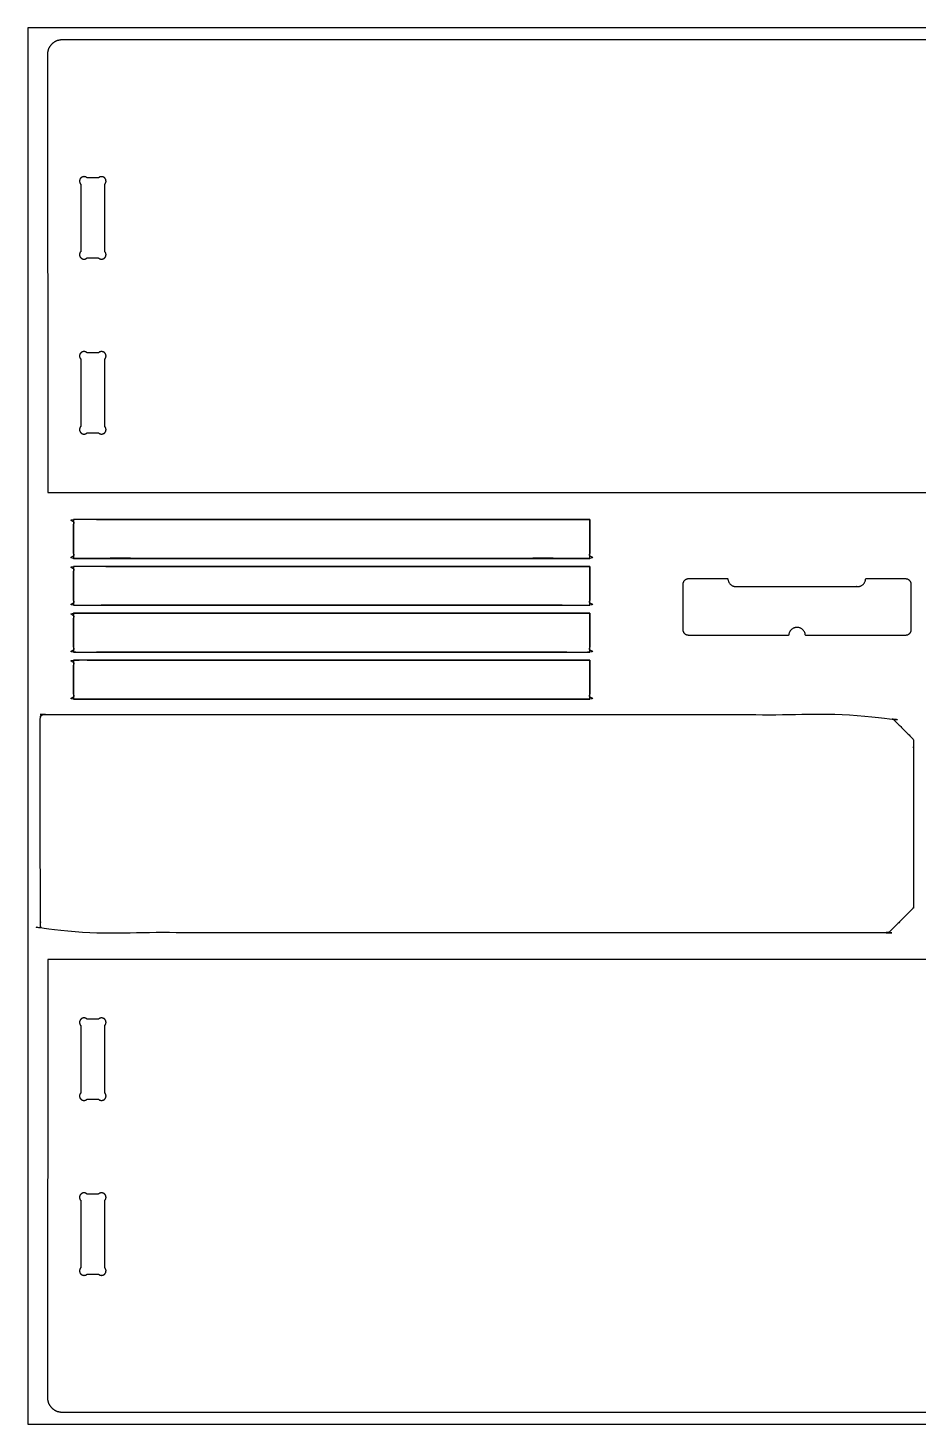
# Model space of a CAD drawing. Header units: millimetres. Extents: x 0 to 2438, y 0 to 1220.
# Drawn here: x 0 to 778, y 0 to 1220 of the extents above; entities that cross this region are included whole.
import ezdxf

# ---------------------------------------------------------------- set-up
doc = ezdxf.new("R2010")
doc.units = ezdxf.units.MM
doc.header["$MEASUREMENT"] = 0
for name, color, linetype in [('Profile - inside', 30, 'Continuous'), ('Profile - outside', 7, 'Continuous'), ('Stock Perimeter', 1, 'Continuous')]:
    doc.layers.add(name, color=color, linetype=linetype)

msp = doc.modelspace()

# ---------------------------------------------------------------- linework, layer by layer
at = {"layer": 'Profile - inside'}
for points in [[(67.2, 1024.5), (67.2, 1083.5), (67.2, 1083.5), (67.2, 1083.5), (67.3, 1083.6), (67.3, 1083.6), (67.3, 1083.6), (67.3, 1083.6), (67.3, 1083.6), (67.3, 1083.6), (67.4, 1083.7), (67.4, 1083.7), (67.4, 1083.7), (67.5, 1083.8), (67.5, 1083.8), (67.6, 1083.9), (67.6, 1083.9), (67.6, 1083.9), (67.6, 1084), (67.7, 1084), (67.7, 1084.1), (67.7, 1084.1), (67.8, 1084.2), (67.8, 1084.3), (67.9, 1084.4), (67.9, 1084.5), (67.9, 1084.5), (68, 1084.6), (68, 1084.7), (68, 1084.8), (68.1, 1084.9), (68.1, 1085), (68.1, 1085.1), (68.2, 1085.2), (68.2, 1085.3), (68.2, 1085.3), (68.2, 1085.4), (68.2, 1085.5), (68.2, 1085.6), (68.3, 1085.7), (68.3, 1085.8), (68.3, 1085.9), (68.3, 1086), (68.3, 1086.1), (68.3, 1086.2), (68.3, 1086.3), (68.3, 1086.4), (68.2, 1086.5), (68.2, 1086.6), (68.2, 1086.7), (68.2, 1086.8), (68.2, 1086.9), (68.2, 1087), (68.1, 1087.1), (68.1, 1087.2), (68.1, 1087.3), (68, 1087.4), (68, 1087.5), (68, 1087.6), (67.9, 1087.7), (67.9, 1087.8), (67.8, 1087.9), (67.8, 1088), (67.8, 1088.1), (67.7, 1088.1), (67.6, 1088.2), (67.6, 1088.3), (67.5, 1088.4), (67.5, 1088.5), (67.4, 1088.6), (67.4, 1088.6), (67.3, 1088.7), (67.2, 1088.8), (67.2, 1088.8), (67.1, 1088.9), (67, 1089), (67, 1089), (66.9, 1089.1), (66.8, 1089.2), (66.7, 1089.2), (66.7, 1089.3), (66.6, 1089.3), (66.5, 1089.4), (66.5, 1089.4), (66.4, 1089.5), (66.3, 1089.5), (66.2, 1089.6), (66.1, 1089.6), (66, 1089.7), (66, 1089.7), (65.9, 1089.7), (65.8, 1089.7), (65.8, 1089.8), (65.7, 1089.8), (65.6, 1089.8), (65.6, 1089.8), (65.5, 1089.9), (65.4, 1089.9), (65.3, 1089.9), (65.3, 1089.9), (65.2, 1090), (65.1, 1090), (65, 1090), (65, 1090), (64.9, 1090), (64.8, 1090), (64.7, 1090), (64.7, 1090), (64.6, 1090), (64.5, 1090), (64.4, 1090.1), (64.3, 1090.1), (64.3, 1090.1), (64.2, 1090), (64.1, 1090), (64, 1090), (63.9, 1090), (63.9, 1090), (63.8, 1090), (63.7, 1090), (63.6, 1090), (63.5, 1090), (63.5, 1090), (63.4, 1089.9), (63.3, 1089.9), (63.2, 1089.9), (63.2, 1089.9), (63.1, 1089.8), (63, 1089.8), (62.9, 1089.8), (62.9, 1089.7), (62.8, 1089.7), (62.7, 1089.7), (62.6, 1089.6), (62.6, 1089.6), (62.5, 1089.6), (62.4, 1089.5), (62.4, 1089.5), (62.3, 1089.4), (62.3, 1089.4), (62.2, 1089.4), (62.1, 1089.3), (62.1, 1089.3), (62, 1089.2), (62, 1089.2), (61.9, 1089.1), (61.8, 1089.1), (61.8, 1089), (61.7, 1089), (51.6, 1089), (51.6, 1089), (51.5, 1089.1), (51.5, 1089.1), (51.4, 1089.2), (51.4, 1089.2), (51.3, 1089.3), (51.3, 1089.3), (51.2, 1089.4), (51.1, 1089.4), (51.1, 1089.4), (51, 1089.5), (50.9, 1089.5), (50.9, 1089.6), (50.8, 1089.6), (50.7, 1089.6), (50.7, 1089.7), (50.6, 1089.7), (50.5, 1089.7), (50.5, 1089.8), (50.4, 1089.8), (50.3, 1089.8), (50.2, 1089.9), (50.2, 1089.9), (50.1, 1089.9), (50, 1089.9), (49.9, 1090), (49.9, 1090), (49.8, 1090), (49.7, 1090), (49.6, 1090), (49.5, 1090), (49.5, 1090), (49.4, 1090), (49.3, 1090), (49.2, 1090), (49.1, 1090.1), (49.1, 1090.1), (49, 1090.1), (48.9, 1090), (48.8, 1090), (48.7, 1090), (48.7, 1090), (48.6, 1090), (48.5, 1090), (48.4, 1090), (48.4, 1090), (48.3, 1090), (48.2, 1090), (48.1, 1089.9), (48, 1089.9), (48, 1089.9), (47.9, 1089.9), (47.8, 1089.8), (47.8, 1089.8), (47.7, 1089.8), (47.6, 1089.8), (47.5, 1089.7), (47.5, 1089.7), (47.4, 1089.7), (47.3, 1089.7), (47.3, 1089.6), (47.2, 1089.6), (47.1, 1089.5), (47, 1089.5), (46.9, 1089.4), (46.9, 1089.4), (46.8, 1089.3), (46.7, 1089.3), (46.6, 1089.2), (46.6, 1089.2), (46.5, 1089.1), (46.4, 1089), (46.4, 1089), (46.3, 1088.9), (46.2, 1088.8), (46.2, 1088.8), (46.1, 1088.7), (46, 1088.6), (46, 1088.6), (45.9, 1088.5), (45.9, 1088.4), (45.8, 1088.3), (45.7, 1088.2), (45.7, 1088.1), (45.6, 1088.1), (45.6, 1088), (45.5, 1087.9), (45.5, 1087.8), (45.5, 1087.7), (45.4, 1087.6), (45.4, 1087.5), (45.3, 1087.4), (45.3, 1087.3), (45.3, 1087.2), (45.3, 1087.1), (45.2, 1087), (45.2, 1086.9), (45.2, 1086.8), (45.2, 1086.7), (45.2, 1086.6), (45.1, 1086.5), (45.1, 1086.4), (45.1, 1086.3), (45.1, 1086.2), (45.1, 1086.1), (45.1, 1086), (45.1, 1085.9), (45.1, 1085.8), (45.1, 1085.7), (45.2, 1085.6), (45.2, 1085.5), (45.2, 1085.4), (45.2, 1085.3), (45.2, 1085.3), (45.2, 1085.2), (45.3, 1085.1), (45.3, 1085), (45.3, 1084.9), (45.3, 1084.8), (45.4, 1084.7), (45.4, 1084.6), (45.5, 1084.5), (45.5, 1084.5), (45.5, 1084.4), (45.6, 1084.3), (45.6, 1084.2), (45.7, 1084.1), (45.7, 1084.1), (45.7, 1084), (45.7, 1084), (45.8, 1083.9), (45.8, 1083.9), (45.8, 1083.9), (45.9, 1083.8), (45.9, 1083.8), (45.9, 1083.7), (46, 1083.7), (46, 1083.7), (46.1, 1083.6), (46.1, 1083.6), (46.1, 1083.6), (46.1, 1083.6), (46.1, 1083.6), (46.1, 1083.6), (46.2, 1083.5), (46.2, 1083.5), (46.2, 1083.5), (46.2, 1024.5), (46.2, 1024.5), (46.2, 1024.4), (46.1, 1024.4), (46.1, 1024.4), (46.1, 1024.4), (46.1, 1024.4), (46.1, 1024.4), (46, 1024.3), (46, 1024.3), (46, 1024.3), (45.9, 1024.2), (45.9, 1024.2), (45.9, 1024.2), (45.8, 1024.1), (45.8, 1024.1), (45.8, 1024), (45.7, 1024), (45.7, 1023.9), (45.7, 1023.9), (45.7, 1023.8), (45.6, 1023.7), (45.6, 1023.7), (45.5, 1023.6), (45.5, 1023.5), (45.5, 1023.4), (45.4, 1023.3), (45.4, 1023.3), (45.3, 1023.2), (45.3, 1023.1), (45.3, 1023), (45.3, 1022.9), (45.2, 1022.8), (45.2, 1022.7), (45.2, 1022.6), (45.2, 1022.5), (45.2, 1022.4), (45.2, 1022.3), (45.1, 1022.2), (45.1, 1022.1), (45.1, 1022), (45.1, 1021.9), (45.1, 1021.8), (45.1, 1021.7), (45.1, 1021.6), (45.1, 1021.5), (45.1, 1021.4), (45.2, 1021.3), (45.2, 1021.2), (45.2, 1021.1), (45.2, 1021), (45.2, 1020.9), (45.3, 1020.8), (45.3, 1020.7), (45.3, 1020.6), (45.3, 1020.6), (45.4, 1020.5), (45.4, 1020.4), (45.5, 1020.3), (45.5, 1020.2), (45.5, 1020.1), (45.6, 1020), (45.6, 1019.9), (45.7, 1019.8), (45.7, 1019.7), (45.8, 1019.7), (45.9, 1019.6), (45.9, 1019.5), (46, 1019.4), (46, 1019.3), (46.1, 1019.3), (46.2, 1019.2), (46.2, 1019.1), (46.3, 1019.1), (46.4, 1019), (46.4, 1018.9), (46.5, 1018.9), (46.6, 1018.8), (46.6, 1018.8), (46.7, 1018.7), (46.8, 1018.6), (46.9, 1018.6), (46.9, 1018.5), (47, 1018.5), (47.1, 1018.5), (47.2, 1018.4), (47.3, 1018.4), (47.3, 1018.3), (47.4, 1018.3), (47.5, 1018.3), (47.5, 1018.2), (47.6, 1018.2), (47.7, 1018.2), (47.8, 1018.1), (47.8, 1018.1), (47.9, 1018.1), (48, 1018.1), (48, 1018.1), (48.1, 1018), (48.2, 1018), (48.3, 1018), (48.4, 1018), (48.4, 1018), (48.5, 1018), (48.6, 1018), (48.7, 1017.9), (48.7, 1017.9), (48.8, 1017.9), (48.9, 1017.9), (49, 1017.9), (49.1, 1017.9), (49.1, 1017.9), (49.2, 1017.9), (49.3, 1017.9), (49.4, 1017.9), (49.5, 1017.9), (49.5, 1017.9), (49.6, 1018), (49.7, 1018), (49.8, 1018), (49.9, 1018), (49.9, 1018), (50, 1018), (50.1, 1018.1), (50.2, 1018.1), (50.2, 1018.1), (50.3, 1018.1), (50.4, 1018.2), (50.5, 1018.2), (50.5, 1018.2), (50.6, 1018.3), (50.7, 1018.3), (50.7, 1018.3), (50.8, 1018.4), (50.9, 1018.4), (50.9, 1018.4), (51, 1018.5), (51.1, 1018.5), (51.1, 1018.6), (51.2, 1018.6), (51.3, 1018.7), (51.3, 1018.7), (51.4, 1018.8), (51.4, 1018.8), (51.5, 1018.9), (51.5, 1018.9), (51.6, 1019), (51.7, 1019), (61.7, 1019), (61.8, 1019), (61.8, 1018.9), (61.9, 1018.9), (62, 1018.8), (62, 1018.8), (62.1, 1018.7), (62.1, 1018.7), (62.2, 1018.6), (62.3, 1018.6), (62.3, 1018.5), (62.4, 1018.5), (62.4, 1018.4), (62.5, 1018.4), (62.6, 1018.4), (62.6, 1018.3), (62.7, 1018.3), (62.8, 1018.3), (62.9, 1018.2), (62.9, 1018.2), (63, 1018.2), (63.1, 1018.1), (63.2, 1018.1), (63.2, 1018.1), (63.3, 1018.1), (63.4, 1018), (63.5, 1018), (63.5, 1018), (63.6, 1018), (63.7, 1018), (63.8, 1018), (63.9, 1017.9), (63.9, 1017.9), (64, 1017.9), (64.1, 1017.9), (64.2, 1017.9), (64.3, 1017.9), (64.3, 1017.9), (64.4, 1017.9), (64.5, 1017.9), (64.6, 1017.9), (64.7, 1017.9), (64.7, 1017.9), (64.8, 1018), (64.9, 1018), (65, 1018), (65, 1018), (65.1, 1018), (65.2, 1018), (65.3, 1018), (65.3, 1018.1), (65.4, 1018.1), (65.5, 1018.1), (65.6, 1018.1), (65.6, 1018.1), (65.7, 1018.2), (65.8, 1018.2), (65.8, 1018.2), (65.9, 1018.3), (66, 1018.3), (66, 1018.3), (66.1, 1018.4), (66.2, 1018.4), (66.3, 1018.5), (66.4, 1018.5), (66.5, 1018.5), (66.5, 1018.6), (66.6, 1018.6), (66.7, 1018.7), (66.7, 1018.8), (66.8, 1018.8), (66.9, 1018.9), (67, 1018.9), (67, 1019), (67.1, 1019.1), (67.2, 1019.1), (67.2, 1019.2), (67.3, 1019.3), (67.4, 1019.3), (67.4, 1019.4), (67.5, 1019.5), (67.5, 1019.6), (67.6, 1019.7), (67.6, 1019.7), (67.7, 1019.8), (67.8, 1019.9), (67.8, 1020), (67.8, 1020.1), (67.9, 1020.2), (67.9, 1020.3), (68, 1020.4), (68, 1020.5), (68, 1020.6), (68.1, 1020.6), (68.1, 1020.7), (68.1, 1020.8), (68.2, 1020.9), (68.2, 1021), (68.2, 1021.1), (68.2, 1021.2), (68.2, 1021.3), (68.2, 1021.4), (68.3, 1021.5), (68.3, 1021.6), (68.3, 1021.7), (68.3, 1021.8), (68.3, 1021.9), (68.3, 1022), (68.3, 1022.1), (68.3, 1022.2), (68.2, 1022.3), (68.2, 1022.4), (68.2, 1022.5), (68.2, 1022.6), (68.2, 1022.7), (68.2, 1022.8), (68.1, 1022.9), (68.1, 1023), (68.1, 1023.1), (68, 1023.2), (68, 1023.3), (68, 1023.3), (67.9, 1023.4), (67.9, 1023.5), (67.9, 1023.6), (67.8, 1023.7), (67.8, 1023.7), (67.7, 1023.8), (67.7, 1023.9), (67.7, 1023.9), (67.6, 1024), (67.6, 1024), (67.6, 1024.1), (67.6, 1024.1), (67.5, 1024.2), (67.5, 1024.2), (67.4, 1024.2), (67.4, 1024.3), (67.4, 1024.3), (67.3, 1024.3), (67.3, 1024.4), (67.3, 1024.4), (67.3, 1024.4), (67.3, 1024.4), (67.3, 1024.4), (67.2, 1024.4), (67.2, 1024.5), (67.2, 1024.5)], [(67.2, 871.6), (67.2, 930.7), (67.2, 930.7), (67.2, 930.7), (67.3, 930.7), (67.3, 930.7), (67.3, 930.8), (67.3, 930.8), (67.3, 930.8), (67.3, 930.8), (67.4, 930.8), (67.4, 930.9), (67.4, 930.9), (67.5, 930.9), (67.5, 931), (67.6, 931), (67.6, 931.1), (67.6, 931.1), (67.6, 931.2), (67.7, 931.2), (67.7, 931.3), (67.7, 931.3), (67.8, 931.4), (67.8, 931.5), (67.9, 931.6), (67.9, 931.6), (67.9, 931.7), (68, 931.8), (68, 931.9), (68, 932), (68.1, 932.1), (68.1, 932.1), (68.1, 932.2), (68.2, 932.3), (68.2, 932.4), (68.2, 932.5), (68.2, 932.6), (68.2, 932.7), (68.2, 932.8), (68.3, 932.9), (68.3, 933), (68.3, 933.1), (68.3, 933.2), (68.3, 933.3), (68.3, 933.4), (68.3, 933.5), (68.3, 933.6), (68.2, 933.7), (68.2, 933.8), (68.2, 933.9), (68.2, 934), (68.2, 934.1), (68.2, 934.2), (68.1, 934.3), (68.1, 934.4), (68.1, 934.5), (68, 934.6), (68, 934.7), (68, 934.8), (67.9, 934.9), (67.9, 935), (67.8, 935.1), (67.8, 935.1), (67.8, 935.2), (67.7, 935.3), (67.6, 935.4), (67.6, 935.5), (67.5, 935.6), (67.5, 935.6), (67.4, 935.7), (67.4, 935.8), (67.3, 935.9), (67.2, 935.9), (67.2, 936), (67.1, 936.1), (67, 936.1), (67, 936.2), (66.9, 936.3), (66.8, 936.3), (66.7, 936.4), (66.7, 936.4), (66.6, 936.5), (66.5, 936.5), (66.5, 936.6), (66.4, 936.6), (66.3, 936.7), (66.2, 936.8), (66.1, 936.8), (66, 936.8), (66, 936.9), (65.9, 936.9), (65.8, 936.9), (65.8, 936.9), (65.7, 937), (65.6, 937), (65.6, 937), (65.5, 937), (65.4, 937.1), (65.3, 937.1), (65.3, 937.1), (65.2, 937.1), (65.1, 937.1), (65, 937.2), (65, 937.2), (64.9, 937.2), (64.8, 937.2), (64.7, 937.2), (64.7, 937.2), (64.6, 937.2), (64.5, 937.2), (64.4, 937.2), (64.3, 937.2), (64.3, 937.2), (64.2, 937.2), (64.1, 937.2), (64, 937.2), (63.9, 937.2), (63.9, 937.2), (63.8, 937.2), (63.7, 937.2), (63.6, 937.2), (63.5, 937.1), (63.5, 937.1), (63.4, 937.1), (63.3, 937.1), (63.2, 937.1), (63.2, 937), (63.1, 937), (63, 937), (62.9, 937), (62.9, 936.9), (62.8, 936.9), (62.7, 936.9), (62.6, 936.8), (62.6, 936.8), (62.5, 936.7), (62.4, 936.7), (62.4, 936.7), (62.3, 936.6), (62.3, 936.6), (62.2, 936.5), (62.1, 936.5), (62.1, 936.4), (62, 936.4), (62, 936.3), (61.9, 936.3), (61.8, 936.2), (61.8, 936.2), (61.7, 936.1), (51.6, 936.1), (51.6, 936.2), (51.5, 936.2), (51.5, 936.3), (51.4, 936.3), (51.4, 936.4), (51.3, 936.4), (51.3, 936.5), (51.2, 936.5), (51.1, 936.6), (51.1, 936.6), (51, 936.7), (50.9, 936.7), (50.9, 936.7), (50.8, 936.8), (50.7, 936.8), (50.7, 936.9), (50.6, 936.9), (50.5, 936.9), (50.5, 937), (50.4, 937), (50.3, 937), (50.2, 937), (50.2, 937.1), (50.1, 937.1), (50, 937.1), (49.9, 937.1), (49.9, 937.1), (49.8, 937.2), (49.7, 937.2), (49.6, 937.2), (49.5, 937.2), (49.5, 937.2), (49.4, 937.2), (49.3, 937.2), (49.2, 937.2), (49.1, 937.2), (49.1, 937.2), (49, 937.2), (48.9, 937.2), (48.8, 937.2), (48.7, 937.2), (48.7, 937.2), (48.6, 937.2), (48.5, 937.2), (48.4, 937.2), (48.4, 937.2), (48.3, 937.1), (48.2, 937.1), (48.1, 937.1), (48, 937.1), (48, 937.1), (47.9, 937), (47.8, 937), (47.8, 937), (47.7, 937), (47.6, 936.9), (47.5, 936.9), (47.5, 936.9), (47.4, 936.9), (47.3, 936.8), (47.3, 936.8), (47.2, 936.8), (47.1, 936.7), (47, 936.6), (46.9, 936.6), (46.9, 936.5), (46.8, 936.5), (46.7, 936.4), (46.6, 936.4), (46.6, 936.3), (46.5, 936.3), (46.4, 936.2), (46.4, 936.1), (46.3, 936.1), (46.2, 936), (46.2, 935.9), (46.1, 935.9), (46, 935.8), (46, 935.7), (45.9, 935.6), (45.9, 935.6), (45.8, 935.5), (45.7, 935.4), (45.7, 935.3), (45.6, 935.2), (45.6, 935.1), (45.5, 935.1), (45.5, 935), (45.5, 934.9), (45.4, 934.8), (45.4, 934.7), (45.3, 934.6), (45.3, 934.5), (45.3, 934.4), (45.3, 934.3), (45.2, 934.2), (45.2, 934.1), (45.2, 934), (45.2, 933.9), (45.2, 933.8), (45.1, 933.7), (45.1, 933.6), (45.1, 933.5), (45.1, 933.4), (45.1, 933.3), (45.1, 933.2), (45.1, 933.1), (45.1, 933), (45.1, 932.9), (45.2, 932.8), (45.2, 932.7), (45.2, 932.6), (45.2, 932.5), (45.2, 932.4), (45.2, 932.3), (45.3, 932.2), (45.3, 932.1), (45.3, 932.1), (45.3, 932), (45.4, 931.9), (45.4, 931.8), (45.5, 931.7), (45.5, 931.6), (45.5, 931.6), (45.6, 931.5), (45.6, 931.4), (45.7, 931.3), (45.7, 931.3), (45.7, 931.2), (45.7, 931.2), (45.8, 931.1), (45.8, 931.1), (45.8, 931), (45.9, 931), (45.9, 930.9), (45.9, 930.9), (46, 930.9), (46, 930.8), (46.1, 930.8), (46.1, 930.8), (46.1, 930.8), (46.1, 930.8), (46.1, 930.7), (46.1, 930.7), (46.2, 930.7), (46.2, 930.7), (46.2, 930.7), (46.2, 871.6), (46.2, 871.6), (46.2, 871.6), (46.1, 871.6), (46.1, 871.6), (46.1, 871.6), (46.1, 871.6), (46.1, 871.5), (46, 871.5), (46, 871.5), (46, 871.4), (45.9, 871.4), (45.9, 871.4), (45.9, 871.3), (45.8, 871.3), (45.8, 871.2), (45.8, 871.2), (45.7, 871.1), (45.7, 871.1), (45.7, 871), (45.7, 871), (45.6, 870.9), (45.6, 870.8), (45.5, 870.8), (45.5, 870.7), (45.5, 870.6), (45.4, 870.5), (45.4, 870.4), (45.3, 870.3), (45.3, 870.3), (45.3, 870.2), (45.3, 870.1), (45.2, 870), (45.2, 869.9), (45.2, 869.8), (45.2, 869.7), (45.2, 869.6), (45.2, 869.5), (45.1, 869.4), (45.1, 869.3), (45.1, 869.2), (45.1, 869.1), (45.1, 869), (45.1, 868.9), (45.1, 868.8), (45.1, 868.7), (45.1, 868.6), (45.2, 868.5), (45.2, 868.4), (45.2, 868.3), (45.2, 868.2), (45.2, 868.1), (45.3, 868), (45.3, 867.9), (45.3, 867.8), (45.3, 867.7), (45.4, 867.6), (45.4, 867.5), (45.5, 867.4), (45.5, 867.4), (45.5, 867.3), (45.6, 867.2), (45.6, 867.1), (45.7, 867), (45.7, 866.9), (45.8, 866.8), (45.9, 866.7), (45.9, 866.7), (46, 866.6), (46, 866.5), (46.1, 866.4), (46.2, 866.4), (46.2, 866.3), (46.3, 866.2), (46.4, 866.2), (46.4, 866.1), (46.5, 866), (46.6, 866), (46.6, 865.9), (46.7, 865.9), (46.8, 865.8), (46.9, 865.8), (46.9, 865.7), (47, 865.7), (47.1, 865.6), (47.2, 865.6), (47.3, 865.5), (47.3, 865.5), (47.4, 865.5), (47.5, 865.4), (47.5, 865.4), (47.6, 865.4), (47.7, 865.3), (47.8, 865.3), (47.8, 865.3), (47.9, 865.3), (48, 865.3), (48, 865.2), (48.1, 865.2), (48.2, 865.2), (48.3, 865.2), (48.4, 865.2), (48.4, 865.1), (48.5, 865.1), (48.6, 865.1), (48.7, 865.1), (48.7, 865.1), (48.8, 865.1), (48.9, 865.1), (49, 865.1), (49.1, 865.1), (49.1, 865.1), (49.2, 865.1), (49.3, 865.1), (49.4, 865.1), (49.5, 865.1), (49.5, 865.1), (49.6, 865.1), (49.7, 865.1), (49.8, 865.2), (49.9, 865.2), (49.9, 865.2), (50, 865.2), (50.1, 865.2), (50.2, 865.3), (50.2, 865.3), (50.3, 865.3), (50.4, 865.3), (50.5, 865.4), (50.5, 865.4), (50.6, 865.4), (50.7, 865.5), (50.7, 865.5), (50.8, 865.5), (50.9, 865.6), (50.9, 865.6), (51, 865.7), (51.1, 865.7), (51.1, 865.7), (51.2, 865.8), (51.3, 865.8), (51.3, 865.9), (51.4, 865.9), (51.4, 866), (51.5, 866), (51.5, 866.1), (51.6, 866.1), (51.7, 866.2), (61.7, 866.2), (61.8, 866.1), (61.8, 866.1), (61.9, 866), (62, 866), (62, 865.9), (62.1, 865.9), (62.1, 865.8), (62.2, 865.8), (62.3, 865.7), (62.3, 865.7), (62.4, 865.7), (62.4, 865.6), (62.5, 865.6), (62.6, 865.5), (62.6, 865.5), (62.7, 865.5), (62.8, 865.4), (62.9, 865.4), (62.9, 865.4), (63, 865.3), (63.1, 865.3), (63.2, 865.3), (63.2, 865.3), (63.3, 865.2), (63.4, 865.2), (63.5, 865.2), (63.5, 865.2), (63.6, 865.2), (63.7, 865.1), (63.8, 865.1), (63.9, 865.1), (63.9, 865.1), (64, 865.1), (64.1, 865.1), (64.2, 865.1), (64.3, 865.1), (64.3, 865.1), (64.4, 865.1), (64.5, 865.1), (64.6, 865.1), (64.7, 865.1), (64.7, 865.1), (64.8, 865.1), (64.9, 865.1), (65, 865.1), (65, 865.2), (65.1, 865.2), (65.2, 865.2), (65.3, 865.2), (65.3, 865.2), (65.4, 865.3), (65.5, 865.3), (65.6, 865.3), (65.6, 865.3), (65.7, 865.3), (65.8, 865.4), (65.8, 865.4), (65.9, 865.4), (66, 865.5), (66, 865.5), (66.1, 865.5), (66.2, 865.6), (66.3, 865.6), (66.4, 865.7), (66.5, 865.7), (66.5, 865.8), (66.6, 865.8), (66.7, 865.9), (66.7, 865.9), (66.8, 866), (66.9, 866), (67, 866.1), (67, 866.2), (67.1, 866.2), (67.2, 866.3), (67.2, 866.4), (67.3, 866.4), (67.4, 866.5), (67.4, 866.6), (67.5, 866.7), (67.5, 866.7), (67.6, 866.8), (67.6, 866.9), (67.7, 867), (67.8, 867.1), (67.8, 867.2), (67.8, 867.3), (67.9, 867.4), (67.9, 867.4), (68, 867.5), (68, 867.6), (68, 867.7), (68.1, 867.8), (68.1, 867.9), (68.1, 868), (68.2, 868.1), (68.2, 868.2), (68.2, 868.3), (68.2, 868.4), (68.2, 868.5), (68.2, 868.6), (68.3, 868.7), (68.3, 868.8), (68.3, 868.9), (68.3, 869), (68.3, 869.1), (68.3, 869.2), (68.3, 869.3), (68.3, 869.4), (68.2, 869.5), (68.2, 869.6), (68.2, 869.7), (68.2, 869.8), (68.2, 869.9), (68.2, 870), (68.1, 870.1), (68.1, 870.2), (68.1, 870.3), (68, 870.3), (68, 870.4), (68, 870.5), (67.9, 870.6), (67.9, 870.7), (67.9, 870.8), (67.8, 870.8), (67.8, 870.9), (67.7, 871), (67.7, 871), (67.7, 871.1), (67.6, 871.1), (67.6, 871.2), (67.6, 871.2), (67.6, 871.3), (67.5, 871.3), (67.5, 871.4), (67.4, 871.4), (67.4, 871.4), (67.4, 871.5), (67.3, 871.5), (67.3, 871.5), (67.3, 871.6), (67.3, 871.6), (67.3, 871.6), (67.3, 871.6), (67.2, 871.6), (67.2, 871.6), (67.2, 871.6)], [(67.2, 348.4), (67.2, 348.4), (67.2, 348.4), (67.3, 348.4), (67.3, 348.4), (67.3, 348.4), (67.3, 348.4), (67.3, 348.5), (67.3, 348.5), (67.4, 348.5), (67.4, 348.6), (67.4, 348.6), (67.5, 348.6), (67.5, 348.7), (67.6, 348.7), (67.6, 348.8), (67.6, 348.8), (67.6, 348.9), (67.7, 348.9), (67.7, 349), (67.7, 349), (67.8, 349.1), (67.8, 349.2), (67.9, 349.2), (67.9, 349.3), (67.9, 349.4), (68, 349.5), (68, 349.6), (68, 349.7), (68.1, 349.7), (68.1, 349.8), (68.1, 349.9), (68.2, 350), (68.2, 350.1), (68.2, 350.2), (68.2, 350.3), (68.2, 350.4), (68.2, 350.5), (68.3, 350.6), (68.3, 350.7), (68.3, 350.8), (68.3, 350.9), (68.3, 351), (68.3, 351.1), (68.3, 351.2), (68.3, 351.3), (68.2, 351.4), (68.2, 351.5), (68.2, 351.6), (68.2, 351.7), (68.2, 351.8), (68.2, 351.9), (68.1, 352), (68.1, 352.1), (68.1, 352.2), (68, 352.3), (68, 352.4), (68, 352.5), (67.9, 352.6), (67.9, 352.6), (67.8, 352.7), (67.8, 352.8), (67.8, 352.9), (67.7, 353), (67.6, 353.1), (67.6, 353.2), (67.5, 353.3), (67.5, 353.3), (67.4, 353.4), (67.4, 353.5), (67.3, 353.6), (67.2, 353.6), (67.2, 353.7), (67.1, 353.8), (67, 353.8), (67, 353.9), (66.9, 354), (66.8, 354), (66.7, 354.1), (66.7, 354.1), (66.6, 354.2), (66.5, 354.2), (66.5, 354.3), (66.4, 354.3), (66.3, 354.4), (66.2, 354.4), (66.1, 354.5), (66, 354.5), (66, 354.5), (65.9, 354.6), (65.8, 354.6), (65.8, 354.6), (65.7, 354.7), (65.6, 354.7), (65.6, 354.7), (65.5, 354.7), (65.4, 354.7), (65.3, 354.8), (65.3, 354.8), (65.2, 354.8), (65.1, 354.8), (65, 354.8), (65, 354.9), (64.9, 354.9), (64.8, 354.9), (64.7, 354.9), (64.7, 354.9), (64.6, 354.9), (64.5, 354.9), (64.4, 354.9), (64.3, 354.9), (64.3, 354.9), (64.2, 354.9), (64.1, 354.9), (64, 354.9), (63.9, 354.9), (63.9, 354.9), (63.8, 354.9), (63.7, 354.9), (63.6, 354.8), (63.5, 354.8), (63.5, 354.8), (63.4, 354.8), (63.3, 354.8), (63.2, 354.7), (63.2, 354.7), (63.1, 354.7), (63, 354.7), (62.9, 354.6), (62.9, 354.6), (62.8, 354.6), (62.7, 354.5), (62.6, 354.5), (62.6, 354.5), (62.5, 354.4), (62.4, 354.4), (62.4, 354.3), (62.3, 354.3), (62.3, 354.3), (62.2, 354.2), (62.1, 354.2), (62.1, 354.1), (62, 354.1), (62, 354), (61.9, 354), (61.8, 353.9), (61.8, 353.9), (61.7, 353.8), (51.7, 353.8), (51.6, 353.9), (51.5, 353.9), (51.5, 354), (51.4, 354), (51.4, 354.1), (51.3, 354.1), (51.3, 354.2), (51.2, 354.2), (51.1, 354.3), (51.1, 354.3), (51, 354.3), (50.9, 354.4), (50.9, 354.4), (50.8, 354.5), (50.7, 354.5), (50.7, 354.5), (50.6, 354.6), (50.5, 354.6), (50.5, 354.6), (50.4, 354.7), (50.3, 354.7), (50.2, 354.7), (50.2, 354.7), (50.1, 354.8), (50, 354.8), (49.9, 354.8), (49.9, 354.8), (49.8, 354.8), (49.7, 354.9), (49.6, 354.9), (49.5, 354.9), (49.5, 354.9), (49.4, 354.9), (49.3, 354.9), (49.2, 354.9), (49.1, 354.9), (49.1, 354.9), (49, 354.9), (48.9, 354.9), (48.8, 354.9), (48.7, 354.9), (48.7, 354.9), (48.6, 354.9), (48.5, 354.9), (48.4, 354.9), (48.4, 354.8), (48.3, 354.8), (48.2, 354.8), (48.1, 354.8), (48, 354.8), (48, 354.7), (47.9, 354.7), (47.8, 354.7), (47.8, 354.7), (47.7, 354.7), (47.6, 354.6), (47.5, 354.6), (47.5, 354.6), (47.4, 354.5), (47.3, 354.5), (47.3, 354.5), (47.2, 354.4), (47.1, 354.4), (47, 354.3), (46.9, 354.3), (46.9, 354.2), (46.8, 354.2), (46.7, 354.1), (46.6, 354.1), (46.6, 354), (46.5, 354), (46.4, 353.9), (46.4, 353.8), (46.3, 353.8), (46.2, 353.7), (46.2, 353.6), (46.1, 353.6), (46, 353.5), (46, 353.4), (45.9, 353.3), (45.9, 353.3), (45.8, 353.2), (45.7, 353.1), (45.7, 353), (45.6, 352.9), (45.6, 352.8), (45.5, 352.7), (45.5, 352.6), (45.5, 352.6), (45.4, 352.5), (45.4, 352.4), (45.3, 352.3), (45.3, 352.2), (45.3, 352.1), (45.3, 352), (45.2, 351.9), (45.2, 351.8), (45.2, 351.7), (45.2, 351.6), (45.2, 351.5), (45.1, 351.4), (45.1, 351.3), (45.1, 351.2), (45.1, 351.1), (45.1, 351), (45.1, 350.9), (45.1, 350.8), (45.1, 350.7), (45.1, 350.6), (45.2, 350.5), (45.2, 350.4), (45.2, 350.3), (45.2, 350.2), (45.2, 350.1), (45.2, 350), (45.3, 349.9), (45.3, 349.8), (45.3, 349.7), (45.3, 349.7), (45.4, 349.6), (45.4, 349.5), (45.5, 349.4), (45.5, 349.3), (45.5, 349.2), (45.6, 349.2), (45.6, 349.1), (45.7, 349), (45.7, 349), (45.7, 348.9), (45.7, 348.9), (45.8, 348.8), (45.8, 348.8), (45.8, 348.7), (45.9, 348.7), (45.9, 348.6), (45.9, 348.6), (46, 348.6), (46, 348.5), (46, 348.5), (46.1, 348.5), (46.1, 348.4), (46.1, 348.4), (46.1, 348.4), (46.1, 348.4), (46.2, 348.4), (46.2, 348.4), (46.2, 348.4), (46.2, 289.3), (46.2, 289.3), (46.2, 289.3), (46.1, 289.3), (46.1, 289.3), (46.1, 289.2), (46.1, 289.2), (46.1, 289.2), (46.1, 289.2), (46, 289.2), (46, 289.1), (45.9, 289.1), (45.9, 289.1), (45.9, 289), (45.8, 289), (45.8, 288.9), (45.8, 288.9), (45.7, 288.8), (45.7, 288.8), (45.7, 288.7), (45.7, 288.7), (45.6, 288.6), (45.6, 288.5), (45.5, 288.4), (45.5, 288.4), (45.5, 288.3), (45.4, 288.2), (45.4, 288.1), (45.3, 288), (45.3, 287.9), (45.3, 287.9), (45.3, 287.8), (45.2, 287.7), (45.2, 287.6), (45.2, 287.5), (45.2, 287.4), (45.2, 287.3), (45.2, 287.2), (45.1, 287.1), (45.1, 287), (45.1, 286.9), (45.1, 286.8), (45.1, 286.7), (45.1, 286.6), (45.1, 286.5), (45.1, 286.4), (45.1, 286.3), (45.2, 286.2), (45.2, 286.1), (45.2, 286), (45.2, 285.9), (45.2, 285.8), (45.3, 285.7), (45.3, 285.6), (45.3, 285.5), (45.3, 285.4), (45.4, 285.3), (45.4, 285.2), (45.5, 285.1), (45.5, 285), (45.5, 284.9), (45.6, 284.9), (45.6, 284.8), (45.7, 284.7), (45.7, 284.6), (45.8, 284.5), (45.9, 284.4), (45.9, 284.4), (46, 284.3), (46, 284.2), (46.1, 284.1), (46.2, 284.1), (46.2, 284), (46.3, 283.9), (46.4, 283.9), (46.4, 283.8), (46.5, 283.7), (46.6, 283.7), (46.6, 283.6), (46.7, 283.6), (46.8, 283.5), (46.9, 283.5), (46.9, 283.4), (47, 283.4), (47.1, 283.3), (47.2, 283.2), (47.3, 283.2), (47.3, 283.2), (47.4, 283.1), (47.5, 283.1), (47.5, 283.1), (47.6, 283.1), (47.7, 283), (47.8, 283), (47.8, 283), (47.9, 283), (48, 282.9), (48, 282.9), (48.1, 282.9), (48.2, 282.9), (48.3, 282.9), (48.4, 282.8), (48.4, 282.8), (48.5, 282.8), (48.6, 282.8), (48.7, 282.8), (48.7, 282.8), (48.8, 282.8), (48.9, 282.8), (49, 282.8), (49.1, 282.8), (49.1, 282.8), (49.2, 282.8), (49.3, 282.8), (49.4, 282.8), (49.5, 282.8), (49.5, 282.8), (49.6, 282.8), (49.7, 282.8), (49.8, 282.8), (49.9, 282.9), (49.9, 282.9), (50, 282.9), (50.1, 282.9), (50.2, 282.9), (50.2, 283), (50.3, 283), (50.4, 283), (50.5, 283), (50.5, 283.1), (50.6, 283.1), (50.7, 283.1), (50.7, 283.2), (50.8, 283.2), (50.9, 283.3), (50.9, 283.3), (51, 283.3), (51.1, 283.4), (51.1, 283.4), (51.2, 283.5), (51.3, 283.5), (51.3, 283.6), (51.4, 283.6), (51.4, 283.7), (51.5, 283.7), (51.5, 283.8), (51.6, 283.8), (51.6, 283.9), (61.7, 283.9), (61.8, 283.8), (61.8, 283.8), (61.9, 283.7), (62, 283.7), (62, 283.6), (62.1, 283.6), (62.1, 283.5), (62.2, 283.5), (62.3, 283.4), (62.3, 283.4), (62.4, 283.3), (62.4, 283.3), (62.5, 283.3), (62.6, 283.2), (62.6, 283.2), (62.7, 283.1), (62.8, 283.1), (62.9, 283.1), (62.9, 283), (63, 283), (63.1, 283), (63.2, 283), (63.2, 282.9), (63.3, 282.9), (63.4, 282.9), (63.5, 282.9), (63.5, 282.9), (63.6, 282.8), (63.7, 282.8), (63.8, 282.8), (63.9, 282.8), (63.9, 282.8), (64, 282.8), (64.1, 282.8), (64.2, 282.8), (64.3, 282.8), (64.3, 282.8), (64.4, 282.8), (64.5, 282.8), (64.6, 282.8), (64.7, 282.8), (64.7, 282.8), (64.8, 282.8), (64.9, 282.8), (65, 282.8), (65, 282.8), (65.1, 282.9), (65.2, 282.9), (65.3, 282.9), (65.3, 282.9), (65.4, 282.9), (65.5, 283), (65.6, 283), (65.6, 283), (65.7, 283), (65.8, 283.1), (65.8, 283.1), (65.9, 283.1), (66, 283.1), (66, 283.2), (66.1, 283.2), (66.2, 283.2), (66.3, 283.3), (66.4, 283.4), (66.5, 283.4), (66.5, 283.5), (66.6, 283.5), (66.7, 283.6), (66.7, 283.6), (66.8, 283.7), (66.9, 283.7), (67, 283.8), (67, 283.9), (67.1, 283.9), (67.2, 284), (67.2, 284.1), (67.3, 284.1), (67.4, 284.2), (67.4, 284.3), (67.5, 284.4), (67.5, 284.4), (67.6, 284.5), (67.6, 284.6), (67.7, 284.7), (67.8, 284.8), (67.8, 284.9), (67.8, 284.9), (67.9, 285), (67.9, 285.1), (68, 285.2), (68, 285.3), (68, 285.4), (68.1, 285.5), (68.1, 285.6), (68.1, 285.7), (68.2, 285.8), (68.2, 285.9), (68.2, 286), (68.2, 286.1), (68.2, 286.2), (68.2, 286.3), (68.3, 286.4), (68.3, 286.5), (68.3, 286.6), (68.3, 286.7), (68.3, 286.8), (68.3, 286.9), (68.3, 287), (68.3, 287.1), (68.2, 287.2), (68.2, 287.3), (68.2, 287.4), (68.2, 287.5), (68.2, 287.6), (68.2, 287.7), (68.1, 287.8), (68.1, 287.9), (68.1, 287.9), (68, 288), (68, 288.1), (68, 288.2), (67.9, 288.3), (67.9, 288.4), (67.9, 288.4), (67.8, 288.5), (67.8, 288.6), (67.7, 288.7), (67.7, 288.7), (67.7, 288.8), (67.6, 288.8), (67.6, 288.9), (67.6, 288.9), (67.6, 289), (67.5, 289), (67.5, 289.1), (67.4, 289.1), (67.4, 289.1), (67.4, 289.2), (67.3, 289.2), (67.3, 289.2), (67.3, 289.2), (67.3, 289.2), (67.3, 289.3), (67.3, 289.3), (67.2, 289.3), (67.2, 289.3), (67.2, 289.3), (67.2, 348.4)], [(67.2, 195.5), (67.2, 195.5), (67.2, 195.6), (67.3, 195.6), (67.3, 195.6), (67.3, 195.6), (67.3, 195.6), (67.3, 195.6), (67.3, 195.7), (67.4, 195.7), (67.4, 195.7), (67.4, 195.8), (67.5, 195.8), (67.5, 195.8), (67.6, 195.9), (67.6, 195.9), (67.6, 196), (67.6, 196), (67.7, 196.1), (67.7, 196.1), (67.7, 196.2), (67.8, 196.3), (67.8, 196.3), (67.9, 196.4), (67.9, 196.5), (67.9, 196.6), (68, 196.7), (68, 196.7), (68, 196.8), (68.1, 196.9), (68.1, 197), (68.1, 197.1), (68.2, 197.2), (68.2, 197.3), (68.2, 197.4), (68.2, 197.5), (68.2, 197.6), (68.2, 197.7), (68.3, 197.8), (68.3, 197.9), (68.3, 198), (68.3, 198.1), (68.3, 198.2), (68.3, 198.3), (68.3, 198.4), (68.3, 198.5), (68.2, 198.6), (68.2, 198.7), (68.2, 198.8), (68.2, 198.9), (68.2, 199), (68.2, 199.1), (68.1, 199.2), (68.1, 199.3), (68.1, 199.4), (68, 199.4), (68, 199.5), (68, 199.6), (67.9, 199.7), (67.9, 199.8), (67.8, 199.9), (67.8, 200), (67.8, 200.1), (67.7, 200.2), (67.6, 200.3), (67.6, 200.3), (67.5, 200.4), (67.5, 200.5), (67.4, 200.6), (67.4, 200.7), (67.3, 200.7), (67.2, 200.8), (67.2, 200.9), (67.1, 200.9), (67, 201), (67, 201.1), (66.9, 201.1), (66.8, 201.2), (66.7, 201.2), (66.7, 201.3), (66.6, 201.4), (66.5, 201.4), (66.5, 201.5), (66.4, 201.5), (66.3, 201.5), (66.2, 201.6), (66.1, 201.6), (66, 201.7), (66, 201.7), (65.9, 201.7), (65.8, 201.8), (65.8, 201.8), (65.7, 201.8), (65.6, 201.9), (65.6, 201.9), (65.5, 201.9), (65.4, 201.9), (65.3, 201.9), (65.3, 202), (65.2, 202), (65.1, 202), (65, 202), (65, 202), (64.9, 202), (64.8, 202), (64.7, 202.1), (64.7, 202.1), (64.6, 202.1), (64.5, 202.1), (64.4, 202.1), (64.3, 202.1), (64.3, 202.1), (64.2, 202.1), (64.1, 202.1), (64, 202.1), (63.9, 202.1), (63.9, 202.1), (63.8, 202), (63.7, 202), (63.6, 202), (63.5, 202), (63.5, 202), (63.4, 202), (63.3, 201.9), (63.2, 201.9), (63.2, 201.9), (63.1, 201.9), (63, 201.8), (62.9, 201.8), (62.9, 201.8), (62.8, 201.7), (62.7, 201.7), (62.6, 201.7), (62.6, 201.6), (62.5, 201.6), (62.4, 201.6), (62.4, 201.5), (62.3, 201.5), (62.3, 201.4), (62.2, 201.4), (62.1, 201.3), (62.1, 201.3), (62, 201.2), (62, 201.2), (61.9, 201.1), (61.8, 201.1), (61.8, 201), (61.7, 201), (51.7, 201), (51.6, 201), (51.5, 201.1), (51.5, 201.1), (51.4, 201.2), (51.4, 201.2), (51.3, 201.3), (51.3, 201.3), (51.2, 201.4), (51.1, 201.4), (51.1, 201.5), (51, 201.5), (50.9, 201.6), (50.9, 201.6), (50.8, 201.6), (50.7, 201.7), (50.7, 201.7), (50.6, 201.7), (50.5, 201.8), (50.5, 201.8), (50.4, 201.8), (50.3, 201.9), (50.2, 201.9), (50.2, 201.9), (50.1, 201.9), (50, 202), (49.9, 202), (49.9, 202), (49.8, 202), (49.7, 202), (49.6, 202), (49.5, 202.1), (49.5, 202.1), (49.4, 202.1), (49.3, 202.1), (49.2, 202.1), (49.1, 202.1), (49.1, 202.1), (49, 202.1), (48.9, 202.1), (48.8, 202.1), (48.7, 202.1), (48.7, 202.1), (48.6, 202), (48.5, 202), (48.4, 202), (48.4, 202), (48.3, 202), (48.2, 202), (48.1, 202), (48, 201.9), (48, 201.9), (47.9, 201.9), (47.8, 201.9), (47.8, 201.9), (47.7, 201.8), (47.6, 201.8), (47.5, 201.8), (47.5, 201.7), (47.4, 201.7), (47.3, 201.7), (47.3, 201.6), (47.2, 201.6), (47.1, 201.5), (47, 201.5), (46.9, 201.5), (46.9, 201.4), (46.8, 201.4), (46.7, 201.3), (46.6, 201.2), (46.6, 201.2), (46.5, 201.1), (46.4, 201.1), (46.4, 201), (46.3, 200.9), (46.2, 200.9), (46.2, 200.8), (46.1, 200.7), (46, 200.7), (46, 200.6), (45.9, 200.5), (45.9, 200.4), (45.8, 200.3), (45.7, 200.3), (45.7, 200.2), (45.6, 200.1), (45.6, 200), (45.5, 199.9), (45.5, 199.8), (45.5, 199.7), (45.4, 199.6), (45.4, 199.5), (45.3, 199.4), (45.3, 199.4), (45.3, 199.3), (45.3, 199.2), (45.2, 199.1), (45.2, 199), (45.2, 198.9), (45.2, 198.8), (45.2, 198.7), (45.1, 198.6), (45.1, 198.5), (45.1, 198.4), (45.1, 198.3), (45.1, 198.2), (45.1, 198.1), (45.1, 198), (45.1, 197.9), (45.1, 197.8), (45.2, 197.7), (45.2, 197.6), (45.2, 197.5), (45.2, 197.4), (45.2, 197.3), (45.2, 197.2), (45.3, 197.1), (45.3, 197), (45.3, 196.9), (45.3, 196.8), (45.4, 196.7), (45.4, 196.7), (45.5, 196.6), (45.5, 196.5), (45.5, 196.4), (45.6, 196.3), (45.6, 196.3), (45.7, 196.2), (45.7, 196.1), (45.7, 196.1), (45.7, 196), (45.8, 196), (45.8, 195.9), (45.8, 195.9), (45.9, 195.8), (45.9, 195.8), (45.9, 195.8), (46, 195.7), (46, 195.7), (46, 195.7), (46.1, 195.6), (46.1, 195.6), (46.1, 195.6), (46.1, 195.6), (46.1, 195.6), (46.2, 195.6), (46.2, 195.5), (46.2, 195.5), (46.2, 136.5), (46.2, 136.5), (46.2, 136.5), (46.1, 136.4), (46.1, 136.4), (46.1, 136.4), (46.1, 136.4), (46.1, 136.4), (46.1, 136.4), (46, 136.3), (46, 136.3), (45.9, 136.3), (45.9, 136.2), (45.9, 136.2), (45.8, 136.1), (45.8, 136.1), (45.8, 136.1), (45.7, 136), (45.7, 136), (45.7, 135.9), (45.7, 135.9), (45.6, 135.8), (45.6, 135.7), (45.5, 135.6), (45.5, 135.5), (45.5, 135.5), (45.4, 135.4), (45.4, 135.3), (45.3, 135.2), (45.3, 135.1), (45.3, 135), (45.3, 134.9), (45.2, 134.8), (45.2, 134.7), (45.2, 134.7), (45.2, 134.6), (45.2, 134.5), (45.2, 134.4), (45.1, 134.3), (45.1, 134.2), (45.1, 134.1), (45.1, 134), (45.1, 133.9), (45.1, 133.8), (45.1, 133.7), (45.1, 133.6), (45.1, 133.5), (45.2, 133.4), (45.2, 133.3), (45.2, 133.2), (45.2, 133.1), (45.2, 133), (45.3, 132.9), (45.3, 132.8), (45.3, 132.7), (45.3, 132.6), (45.4, 132.5), (45.4, 132.4), (45.5, 132.3), (45.5, 132.2), (45.5, 132.1), (45.6, 132), (45.6, 131.9), (45.7, 131.9), (45.7, 131.8), (45.8, 131.7), (45.9, 131.6), (45.9, 131.5), (46, 131.4), (46, 131.4), (46.1, 131.3), (46.2, 131.2), (46.2, 131.2), (46.3, 131.1), (46.4, 131), (46.4, 131), (46.5, 130.9), (46.6, 130.8), (46.6, 130.8), (46.7, 130.7), (46.8, 130.7), (46.9, 130.6), (46.9, 130.6), (47, 130.5), (47.1, 130.5), (47.2, 130.4), (47.3, 130.4), (47.3, 130.3), (47.4, 130.3), (47.5, 130.3), (47.5, 130.3), (47.6, 130.2), (47.7, 130.2), (47.8, 130.2), (47.8, 130.2), (47.9, 130.1), (48, 130.1), (48, 130.1), (48.1, 130.1), (48.2, 130), (48.3, 130), (48.4, 130), (48.4, 130), (48.5, 130), (48.6, 130), (48.7, 130), (48.7, 130), (48.8, 130), (48.9, 129.9), (49, 129.9), (49.1, 129.9), (49.1, 129.9), (49.2, 129.9), (49.3, 130), (49.4, 130), (49.5, 130), (49.5, 130), (49.6, 130), (49.7, 130), (49.8, 130), (49.9, 130), (49.9, 130), (50, 130.1), (50.1, 130.1), (50.2, 130.1), (50.2, 130.1), (50.3, 130.2), (50.4, 130.2), (50.5, 130.2), (50.5, 130.2), (50.6, 130.3), (50.7, 130.3), (50.7, 130.4), (50.8, 130.4), (50.9, 130.4), (50.9, 130.5), (51, 130.5), (51.1, 130.5), (51.1, 130.6), (51.2, 130.6), (51.3, 130.7), (51.3, 130.7), (51.4, 130.8), (51.4, 130.8), (51.5, 130.9), (51.5, 130.9), (51.6, 131), (51.6, 131), (61.7, 131), (61.8, 131), (61.8, 130.9), (61.9, 130.9), (62, 130.8), (62, 130.8), (62.1, 130.7), (62.1, 130.7), (62.2, 130.6), (62.3, 130.6), (62.3, 130.5), (62.4, 130.5), (62.4, 130.5), (62.5, 130.4), (62.6, 130.4), (62.6, 130.4), (62.7, 130.3), (62.8, 130.3), (62.9, 130.2), (62.9, 130.2), (63, 130.2), (63.1, 130.2), (63.2, 130.1), (63.2, 130.1), (63.3, 130.1), (63.4, 130.1), (63.5, 130), (63.5, 130), (63.6, 130), (63.7, 130), (63.8, 130), (63.9, 130), (63.9, 130), (64, 130), (64.1, 130), (64.2, 129.9), (64.3, 129.9), (64.3, 129.9), (64.4, 129.9), (64.5, 129.9), (64.6, 130), (64.7, 130), (64.7, 130), (64.8, 130), (64.9, 130), (65, 130), (65, 130), (65.1, 130), (65.2, 130), (65.3, 130.1), (65.3, 130.1), (65.4, 130.1), (65.5, 130.1), (65.6, 130.2), (65.6, 130.2), (65.7, 130.2), (65.8, 130.2), (65.8, 130.3), (65.9, 130.3), (66, 130.3), (66, 130.3), (66.1, 130.4), (66.2, 130.4), (66.3, 130.5), (66.4, 130.5), (66.5, 130.6), (66.5, 130.6), (66.6, 130.7), (66.7, 130.7), (66.7, 130.8), (66.8, 130.8), (66.9, 130.9), (67, 131), (67, 131), (67.1, 131.1), (67.2, 131.2), (67.2, 131.2), (67.3, 131.3), (67.4, 131.4), (67.4, 131.4), (67.5, 131.5), (67.5, 131.6), (67.6, 131.7), (67.6, 131.8), (67.7, 131.9), (67.8, 131.9), (67.8, 132), (67.8, 132.1), (67.9, 132.2), (67.9, 132.3), (68, 132.4), (68, 132.5), (68, 132.6), (68.1, 132.7), (68.1, 132.8), (68.1, 132.9), (68.2, 133), (68.2, 133.1), (68.2, 133.2), (68.2, 133.3), (68.2, 133.4), (68.2, 133.5), (68.3, 133.6), (68.3, 133.7), (68.3, 133.8), (68.3, 133.9), (68.3, 134), (68.3, 134.1), (68.3, 134.2), (68.3, 134.3), (68.2, 134.4), (68.2, 134.5), (68.2, 134.6), (68.2, 134.7), (68.2, 134.7), (68.2, 134.8), (68.1, 134.9), (68.1, 135), (68.1, 135.1), (68, 135.2), (68, 135.3), (68, 135.4), (67.9, 135.5), (67.9, 135.5), (67.9, 135.6), (67.8, 135.7), (67.8, 135.8), (67.7, 135.9), (67.7, 135.9), (67.7, 136), (67.6, 136), (67.6, 136.1), (67.6, 136.1), (67.6, 136.1), (67.5, 136.2), (67.5, 136.2), (67.4, 136.3), (67.4, 136.3), (67.4, 136.3), (67.3, 136.4), (67.3, 136.4), (67.3, 136.4), (67.3, 136.4), (67.3, 136.4), (67.3, 136.4), (67.2, 136.5), (67.2, 136.5), (67.2, 136.5), (67.2, 195.5)]]:
    msp.add_lwpolyline(points, dxfattribs=at)
at = {"layer": 'Profile - outside'}
for points in [[(854.9, 1209.5), (29.8, 1209.5), (29.5, 1209.5), (29.2, 1209.5), (28.9, 1209.5), (28.6, 1209.5), (28.4, 1209.4), (28.1, 1209.4), (27.8, 1209.4), (27.5, 1209.3), (27.2, 1209.3), (26.9, 1209.2), (26.6, 1209.1), (26.3, 1209), (26, 1208.9), (25.7, 1208.9), (25.4, 1208.8), (25.1, 1208.6), (24.8, 1208.5), (24.6, 1208.4), (24.3, 1208.3), (24, 1208.1), (23.7, 1208), (23.4, 1207.8), (23.1, 1207.7), (22.9, 1207.5), (22.6, 1207.3), (22.3, 1207.1), (22.1, 1206.9), (21.8, 1206.7), (21.6, 1206.5), (21.3, 1206.3), (21.1, 1206.1), (20.8, 1205.9), (20.6, 1205.6), (20.4, 1205.4), (20.2, 1205.1), (20, 1204.9), (19.8, 1204.6), (19.6, 1204.4), (19.4, 1204.1), (19.2, 1203.9), (19, 1203.6), (18.9, 1203.3), (18.7, 1203), (18.5, 1202.7), (18.4, 1202.5), (18.3, 1202.2), (18.1, 1201.9), (18, 1201.6), (17.9, 1201.3), (17.8, 1201), (17.7, 1200.7), (17.6, 1200.4), (17.5, 1200.1), (17.4, 1199.8), (17.4, 1199.6), (17.3, 1199.3), (17.3, 1199), (17.2, 1198.7), (17.2, 1198.4), (17.1, 1198.1), (17.1, 1197.8), (17.1, 1197.5), (17.1, 1197.2), (17.3, 814.1), (867.1, 814.1)], [(491.1, 790.5), (39.9, 790.5), (39.9, 756.5), (491.1, 756.5), (491.1, 790.5)], [(491.1, 749.5), (39.9, 749.5), (39.9, 715.5), (491.1, 715.5), (491.1, 749.5)], [(491.1, 708.5), (39.9, 708.5), (39.9, 674.5), (491.1, 674.5), (491.1, 708.5)], [(491.1, 667.5), (39.9, 667.5), (39.9, 633.5), (491.1, 633.5), (491.1, 667.5)], [(867.1, 405.9), (17.3, 405.9), (17.1, 22.8), (17.1, 22.5), (17.1, 22.2), (17.1, 21.9), (17.2, 21.6), (17.2, 21.3), (17.3, 21), (17.3, 20.7), (17.4, 20.4), (17.4, 20.2), (17.5, 19.9), (17.6, 19.6), (17.7, 19.3), (17.8, 19), (17.9, 18.7), (18, 18.4), (18.1, 18.1), (18.3, 17.8), (18.4, 17.5), (18.5, 17.3), (18.7, 17), (18.9, 16.7), (19, 16.4), (19.2, 16.1), (19.4, 15.9), (19.6, 15.6), (19.8, 15.4), (20, 15.1), (20.2, 14.9), (20.4, 14.6), (20.6, 14.4), (20.8, 14.1), (21.1, 13.9), (21.3, 13.7), (21.6, 13.5), (21.8, 13.3), (22.1, 13.1), (22.3, 12.9), (22.6, 12.7), (22.9, 12.5), (23.1, 12.3), (23.4, 12.2), (23.7, 12), (24, 11.9), (24.3, 11.7), (24.6, 11.6), (24.8, 11.5), (25.1, 11.4), (25.4, 11.2), (25.7, 11.1), (26, 11.1), (26.3, 11), (26.6, 10.9), (26.9, 10.8), (27.2, 10.7), (27.5, 10.7), (27.8, 10.6), (28.1, 10.6), (28.4, 10.6), (28.6, 10.5), (28.9, 10.5), (29.2, 10.5), (29.5, 10.5), (854.6, 10.5)]]:
    msp.add_lwpolyline(points, dxfattribs=at)
for points in [[(491.1, 790.5), (265.5, 790.5), (39.9, 790.5), (39.9, 773.5), (39.9, 756.5), (265.5, 756.5), (491.1, 756.5), (491.1, 773.5), (491.1, 790.5)], [(491.1, 749.5), (265.5, 749.5), (39.9, 749.5), (39.9, 732.5), (39.9, 715.5), (265.5, 715.5), (491.1, 715.5), (491.1, 732.5), (491.1, 749.5)], [(491.1, 708.5), (265.5, 708.5), (39.9, 708.5), (39.9, 691.5), (39.9, 674.5), (265.5, 674.5), (491.1, 674.5), (491.1, 691.5), (491.1, 708.5)], [(491.1, 667.5), (265.5, 667.5), (39.9, 667.5), (39.9, 650.5), (39.9, 633.5), (265.5, 633.5), (491.1, 633.5), (491.1, 650.5), (491.1, 667.5)]]:
    msp.add_open_spline(points, degree=2, knots=[-1907.002022, -1907.002022, -1907.002022, -1455.751145, -1455.751145, -1421.75164, -1421.75164, -970.500763, -970.500763, -936.501259, -936.501259, -936.501259], dxfattribs=at)
for points, weights, knots in [([(767, 738.8), (749.6, 738.8), (732.2, 738.8), (732, 731.8), (725, 731.8), (672, 731.8), (619, 731.8), (612, 731.8), (611.8, 738.8), (594.6, 738.8), (577.5, 738.8), (572.7, 738.8), (572.7, 734.1), (572.7, 714), (572.7, 693.9), (572.7, 689.2), (577.5, 689.2), (621.2, 689.2), (665, 689.2), (665.2, 696.2), (672.2, 696.2), (679.2, 696.2), (679.5, 689.2), (708.6, 689.2), (737.7, 689.2), (752.3, 689.2), (767, 689.2), (771.7, 689.2), (771.7, 693.9), (771.7, 714), (771.7, 734.1), (771.7, 738.8), (767, 738.8)], [1, 1, 1, 0.719194952228, 1, 1, 1, 0.719194952235, 1, 1, 1, 0.707106781186, 1, 1, 1, 0.707106781186, 1, 1, 1, 0.719194952228, 1, 0.719194952228, 1, 1, 1, 1, 1, 0.707106781187, 1, 1, 1, 0.707106781187, 1], [-1428.250122, -1428.250122, -1428.250122, -1393.539114, -1393.539114, -1382.809822, -1382.809822, -1276.809822, -1276.809822, -1266.080531, -1266.080531, -1231.799929, -1231.799929, -1223.945947, -1223.945947, -1183.793832, -1183.793832, -1175.93985, -1175.93985, -1088.444045, -1088.444045, -1077.714753, -1077.714753, -1066.985462, -1066.985462, -1008.741088, -1008.741088, -979.489657, -979.489657, -971.635675, -971.635675, -931.48356, -931.48356, -923.629578, -923.629578, -923.629578]), ([(753.1, 430.2), (763.2, 440.3), (773.2, 450.3), (774.1, 451.2), (774.1, 452.5), (774.1, 524.7), (774.1, 596.9), (774.1, 598.2), (773.2, 599), (763.2, 609.1), (753.1, 619.1), (752.2, 620), (751, 620), (382.4, 620), (13.8, 620), (12.5, 620), (11.6, 619.1), (10.8, 618.2), (10.8, 617), (10.8, 524.7), (10.9, 432.3), (10.9, 429.3), (13.9, 429.3), (382.4, 429.3), (751, 429.4), (752.2, 429.4), (753.1, 430.2)], [1, 1, 1, 0.923883808622, 1, 1, 1, 0.92387953185, 1, 1, 1, 0.923873727689, 1, 1, 1, 0.92382239775, 1, 0.92382239775, 1, 1, 1, 0.707306650928, 1, 1, 1, 0.923887099955, 1.00000003629], [-3800.047185, -3800.047185, -3800.047185, -3771.623689, -3771.623689, -3769.267561, -3769.267561, -3624.810542, -3624.810542, -3622.454347, -3622.454347, -3594.03107, -3594.03107, -3591.674784, -3591.674784, -2886.084069, -2886.084069, -2883.726979, -2883.726979, -2881.369888, -2881.369888, -2696.692271, -2696.692271, -2691.981578, -2691.981578, -1986.389854, -1986.389854, -1984.033777, -1984.033777, -1984.033777])]:
    msp.add_rational_spline(points, weights, degree=2, knots=knots, dxfattribs=at)
at = {"layer": 'Stock Perimeter'}
msp.add_lwpolyline([(0, 0), (2438, 0), (2438, 1220), (0, 1220), (0, 0)], dxfattribs=at)

doc.saveas('drawing.dxf')
